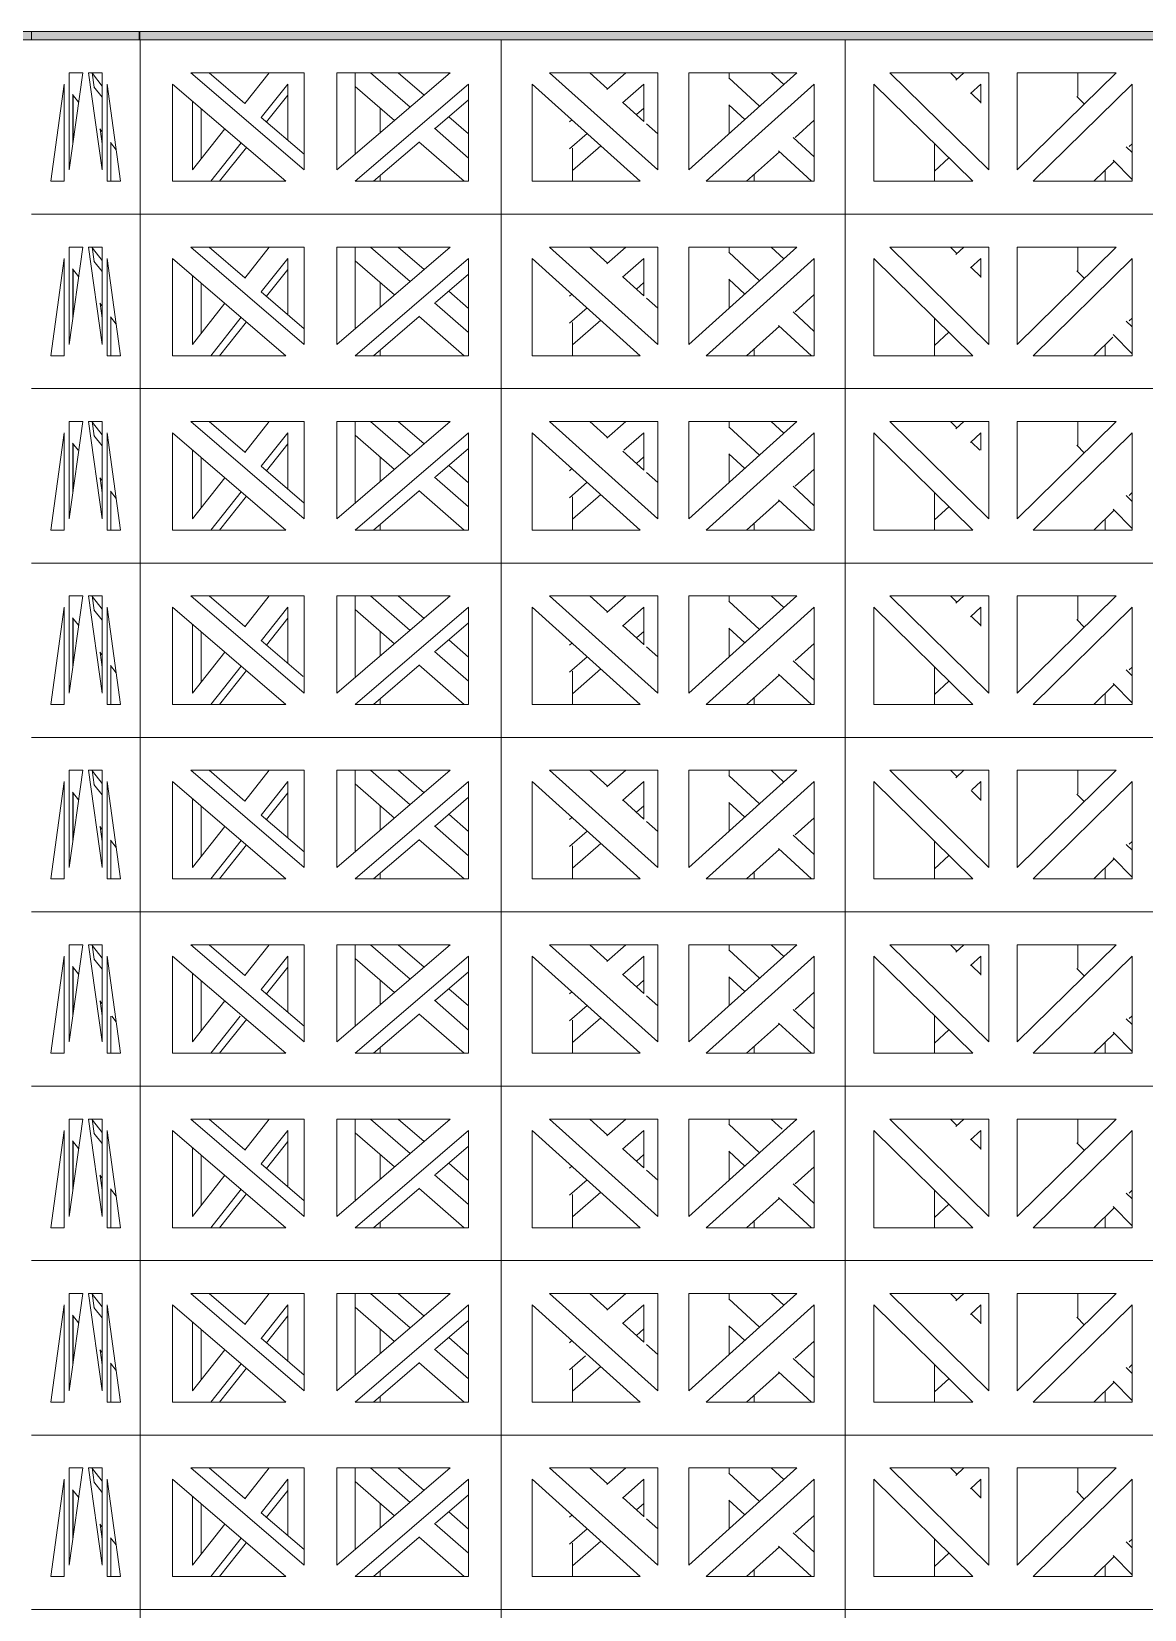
# Model space of a CAD drawing. Header units: millimetres. Extents: x -35517 to 139323, y -3702 to 5999.
# Drawn here: x 91734 to 92410, y 1166 to 2125 of the extents above; entities that cross this region are included whole.
import ezdxf

# ---------------------------------------------------------------- set-up
doc = ezdxf.new("R2010")
doc.units = ezdxf.units.MM
doc.layers.add('A-GLAZ-CURT', color=52, linetype='Continuous', lineweight=5)

# ---------------------------------------------------------------- blocks, each defined once
blk = doc.blocks.new('The BREEZEBLOCK Family1 - The BREEZEBLOCK Family1-1267693-GENERAL WEST ELEVATION')
at = {"layer": 'A-GLAZ-CURT'}
for p, q in [((2606.81, 67.04), (2602.33, 71.6)), ((2635.8, 37.47), (2632.33, 41.01)), ((2624.28, 32.81), (2635.8, 21.06)), ((2619.45, 26.71), (2619.45, 20))]:
    blk.add_line(p, q, dxfattribs=at)
blk = doc.blocks.new('The BREEZEBLOCK Family1 - The BREEZEBLOCK Family1-V259-GENERAL WEST ELEVATION')
at = {"layer": 'A-GLAZ-CURT'}
for p, q in [((2416.56, 192), (2424.26, 184.88)), ((2533.59, 192), (2528.73, 187.5)), ((2409.47, 171.58), (2390.79, 188.85)), ((2537.64, 179.33), (2543.91, 185.12)), ((2543.91, 185.12), (2543.91, 173.57)), ((2390.79, 172.43), (2400.47, 163.48)), ((2421.09, 144.42), (2441.01, 126)), ((2442.77, 140.78), (2429.98, 152.61)), ((2524.53, 140.23), (2515.82, 132.18)), ((2406.24, 130.24), (2406.24, 126))]:
    blk.add_line(p, q, dxfattribs=at)
blk = doc.blocks.new('The BREEZEBLOCK Family1 - The BREEZEBLOCK Family1-V258-GENERAL WEST ELEVATION')
at = {"layer": 'A-GLAZ-CURT'}
for p, q in [((2163.82, 77.69), (2187.67, 56.92)), ((2197.16, 65.06), (2173.13, 86)), ((2189.96, 86), (2205.65, 72.34)), ((2328.33, 86), (2316.72, 75.88)), ((2326.16, 67.7), (2339.28, 79.12)), ((2339.28, 79.12), (2339.28, 56.35)), ((2179.02, 64.46), (2179.02, 49.5)), ((2220.65, 59.27), (2232.69, 48.78)), ((2339.28, 64.46), (2334.73, 60.49)), ((2232.69, 34.11), (2211.91, 52.22)), ((2295.47, 57.38), (2294.02, 56.11)), ((2294.02, 39.7), (2304.74, 49.04)), ((2202.47, 44.03), (2230.05, 20)), ((2313.02, 41.59), (2295.78, 26.57)), ((2179.02, 23.56), (2179.02, 20))]:
    blk.add_line(p, q, dxfattribs=at)
blk = doc.blocks.new('The BREEZEBLOCK Family1 - The BREEZEBLOCK Family1-1267694-GENERAL WEST ELEVATION')
at = {"layer": 'A-GLAZ-CURT'}
for p, q in [((2004.1, 85.41), (2010.02, 77.9)), ((2010.02, 71.17), (2005.06, 77.46)), ((2111.55, 86), (2096.73, 67.21)), ((2106.71, 58.76), (2122.77, 79.12)), ((2122.77, 79.12), (2122.77, 45.15)), ((1992.11, 72.77), (1995.76, 68.14)), ((1992.41, 72.39), (1992.41, 44)), ((2064.91, 26.88), (2064.91, 68.75)), ((2122.77, 72.39), (2109.92, 56.09)), ((2070.22, 64.2), (2070.22, 33.61)), ((2008.61, 51.86), (2010.02, 50.07)), ((2084.61, 51.85), (2064.91, 26.88)), ((2015.11, 43.62), (2018.6, 39.19)), ((2076.13, 20), (2094.54, 43.34)), ((2097.71, 40.62), (2081.44, 20))]:
    blk.add_line(p, q, dxfattribs=at)
blk = doc.blocks.new('The BREEZEBLOCK Family1 - The BREEZEBLOCK Family1-V272-GENERAL WEST ELEVATION')
at = {"layer": 'A-GLAZ-CURT'}
for p, q in [((2197.16, 1337.06), (2173.13, 1358)), ((2189.96, 1358), (2205.65, 1344.34)), ((2328.33, 1358), (2316.72, 1347.88)), ((2163.82, 1349.69), (2187.67, 1328.92)), ((2326.16, 1339.7), (2339.28, 1351.12)), ((2339.28, 1351.12), (2339.28, 1328.35)), ((2179.02, 1336.46), (2179.02, 1321.5)), ((2339.28, 1336.46), (2334.73, 1332.49)), ((2232.69, 1306.11), (2211.91, 1324.22)), ((2220.65, 1331.27), (2232.69, 1320.78)), ((2295.47, 1329.38), (2294.02, 1328.11)), ((2202.47, 1316.03), (2230.05, 1292)), ((2294.02, 1311.7), (2303.82, 1320.23)), ((2313.02, 1313.59), (2295.78, 1298.57)), ((2179.02, 1295.56), (2179.02, 1292))]:
    blk.add_line(p, q, dxfattribs=at)
blk = doc.blocks.new('The BREEZEBLOCK Family1 - The BREEZEBLOCK Family1-V273-GENERAL WEST ELEVATION')
at = {"layer": 'A-GLAZ-CURT'}
for p, q in [((2409.47, 1443.58), (2390.79, 1460.85)), ((2416.56, 1464), (2423.26, 1457.8)), ((2533.59, 1464), (2528.73, 1459.5)), ((2537.64, 1451.33), (2543.91, 1457.12)), ((2543.91, 1457.12), (2543.91, 1445.57)), ((2390.79, 1444.43), (2400.47, 1435.48)), ((2442.77, 1412.78), (2429.98, 1424.61)), ((2421.09, 1416.42), (2441.01, 1398)), ((2524.53, 1412.23), (2515.82, 1404.18)), ((2406.24, 1402.24), (2406.24, 1398))]:
    blk.add_line(p, q, dxfattribs=at)
blk = doc.blocks.new('The BREEZEBLOCK Family1 - The BREEZEBLOCK Family1-V274-GENERAL WEST ELEVATION')
at = {"layer": 'A-GLAZ-CURT'}
for p, q in [((2004.1, 1569.41), (2010.02, 1561.9)), ((2111.55, 1570), (2096.73, 1551.21)), ((1992.11, 1556.77), (1995.76, 1552.14)), ((1992.41, 1556.39), (1992.41, 1528)), ((2010.02, 1555.17), (2005.06, 1561.46)), ((2106.71, 1542.76), (2122.77, 1563.12)), ((2122.77, 1556.39), (2109.92, 1540.09)), ((2122.77, 1563.12), (2122.77, 1529.15)), ((2064.91, 1510.88), (2064.91, 1552.75)), ((2070.22, 1548.2), (2070.22, 1517.61)), ((2008.61, 1535.86), (2010.02, 1534.07)), ((2084.61, 1535.85), (2064.91, 1510.88)), ((2015.92, 1526.59), (2018.6, 1523.19)), ((2076.13, 1504), (2093.95, 1526.59)), ((2097.71, 1524.62), (2081.44, 1504))]:
    blk.add_line(p, q, dxfattribs=at)
blk = doc.blocks.new('The BREEZEBLOCK Family1 - The BREEZEBLOCK Family1-V275-GENERAL WEST ELEVATION')
at = {"layer": 'A-GLAZ-CURT'}
for p, q in [((2409.47, 1655.58), (2390.79, 1672.85)), ((2416.56, 1676), (2424.26, 1668.88)), ((2533.59, 1676), (2528.73, 1671.5)), ((2538.54, 1664.16), (2543.91, 1669.12)), ((2543.91, 1669.12), (2543.91, 1657.57)), ((2390.79, 1656.43), (2400.47, 1647.48)), ((2442.77, 1624.78), (2429.98, 1636.61)), ((2421.09, 1628.42), (2441.01, 1610)), ((2524.53, 1624.23), (2515.82, 1616.18)), ((2406.24, 1614.24), (2406.24, 1610))]:
    blk.add_line(p, q, dxfattribs=at)
blk = doc.blocks.new('The BREEZEBLOCK Family1 - The BREEZEBLOCK Family1-V276-GENERAL WEST ELEVATION')
at = {"layer": 'A-GLAZ-CURT'}
for p, q in [((2409.47, 1867.58), (2390.79, 1884.85)), ((2416.56, 1888), (2424.26, 1880.88)), ((2533.59, 1888), (2528.73, 1883.5)), ((2537.64, 1875.33), (2543.91, 1881.12)), ((2543.91, 1881.12), (2543.91, 1870.52)), ((2390.79, 1868.43), (2400.47, 1859.48)), ((2442.77, 1836.78), (2429.98, 1848.61)), ((2421.09, 1840.42), (2441.01, 1822)), ((2524.53, 1836.23), (2515.82, 1828.18)), ((2406.24, 1826.24), (2406.24, 1822))]:
    blk.add_line(p, q, dxfattribs=at)
blk = doc.blocks.new('The BREEZEBLOCK Family1 - The BREEZEBLOCK Family1-V277-GENERAL WEST ELEVATION')
at = {"layer": 'A-GLAZ-CURT'}
for p, q in [((2163.82, 1879.69), (2187.67, 1858.92)), ((2197.16, 1867.06), (2173.13, 1888)), ((2189.96, 1888), (2205.65, 1874.34)), ((2328.33, 1888), (2316.72, 1877.88)), ((2327.1, 1870.52), (2339.28, 1881.12)), ((2339.28, 1881.12), (2339.28, 1858.35)), ((2179.02, 1866.46), (2179.02, 1851.5)), ((2220.65, 1861.27), (2232.69, 1850.78)), ((2339.28, 1866.46), (2334.73, 1862.49)), ((2232.69, 1836.11), (2211.91, 1854.22)), ((2295.47, 1859.38), (2294.02, 1858.11)), ((2294.02, 1841.7), (2304.74, 1851.04)), ((2202.47, 1846.03), (2230.05, 1822)), ((2313.02, 1843.59), (2295.78, 1828.57)), ((2179.02, 1825.56), (2179.02, 1822))]:
    blk.add_line(p, q, dxfattribs=at)
blk = doc.blocks.new('The BREEZEBLOCK Family1 - The BREEZEBLOCK Family1-V278-GENERAL WEST ELEVATION')
at = {"layer": 'A-GLAZ-CURT'}
for p, q in [((2004.1, 1887.41), (2010.02, 1879.9)), ((2111.55, 1888), (2096.73, 1869.21)), ((2106.71, 1860.76), (2122.77, 1881.12)), ((2122.77, 1881.12), (2122.77, 1847.15)), ((1992.11, 1874.77), (1995.47, 1870.52)), ((1992.41, 1874.39), (1992.41, 1846)), ((2010.02, 1873.17), (2005.06, 1879.46)), ((2064.91, 1828.88), (2064.91, 1870.52)), ((2122.77, 1874.39), (2109.92, 1858.09)), ((2070.22, 1866.2), (2070.22, 1835.61)), ((2008.61, 1853.86), (2010.02, 1852.07)), ((2084.61, 1853.85), (2064.91, 1828.88)), ((2015.11, 1845.62), (2018.6, 1841.19)), ((2076.13, 1822), (2094.54, 1845.34)), ((2097.71, 1842.62), (2081.44, 1822))]:
    blk.add_line(p, q, dxfattribs=at)
blk = doc.blocks.new('System Panel - Glazed-V294-GENERAL WEST ELEVATION')
at = {"layer": 'A-GLAZ-CURT'}
blk.add_hatch(color=256, dxfattribs=at).paths.add_polyline_path([(1967.16, 2120), (1967.16, 2125), (1745.16, 2125), (1745.16, 2120), (1929.38, 2120)])
for p, q in [((1967.16, 2125), (1745.16, 2125)), ((1745.16, 2125), (1745.16, 2120)), ((1745.16, 2120), (1967.16, 2120)), ((1967.16, 2120), (1967.16, 2125))]:
    blk.add_line(p, q, dxfattribs=at)
blk = doc.blocks.new('The BREEZEBLOCK Family1 - The BREEZEBLOCK Family1-V308-GENERAL WEST ELEVATION')
at = {"layer": 'A-GLAZ-CURT'}
for p, q in [((2653.05, 212), (2461.61, 212)), ((2461.61, 212), (2461.61, 106)), ((2653.05, 106), (2653.05, 212)), ((2548.71, 132.88), (2488.56, 192)), ((2488.56, 192), (2548.71, 192)), ((2525.53, 192), (2529.44, 188.16)), ((2548.71, 192), (2548.71, 132.88)), ((2626.1, 192), (2565.95, 132.88)), ((2565.95, 132.88), (2565.95, 192)), ((2565.95, 192), (2626.1, 192)), ((2602.92, 192), (2602.92, 177.66)), ((2478.86, 126), (2478.86, 185.12)), ((2478.86, 185.12), (2539.01, 126)), ((2575.66, 126), (2635.8, 185.12)), ((2635.8, 185.12), (2635.8, 126)), ((2538.34, 179.41), (2543.91, 173.93)), ((2515.82, 148.79), (2515.82, 126)), ((2635.8, 148.79), (2634.07, 147.09)), ((2624.95, 138.12), (2612.62, 126)), ((2539.01, 126), (2478.86, 126)), ((2635.8, 126), (2575.66, 126)), ((2461.61, 106), (2653.05, 106))]:
    blk.add_line(p, q, dxfattribs=at)
blk = doc.blocks.new('The BREEZEBLOCK Family1 - The BREEZEBLOCK Family1-V309-GENERAL WEST ELEVATION')
at = {"layer": 'A-GLAZ-CURT'}
for p, q in [((2461.61, 212), (2252.46, 212)), ((2252.46, 212), (2252.46, 106)), ((2461.61, 106), (2461.61, 212)), ((2347.62, 132.88), (2281.9, 192)), ((2281.9, 192), (2347.62, 192)), ((2306.38, 192), (2317.18, 182.28)), ((2347.62, 192), (2347.62, 132.88)), ((2432.17, 192), (2366.46, 132.88)), ((2366.46, 132.88), (2366.46, 192)), ((2366.46, 192), (2432.17, 192)), ((2390.93, 192), (2390.93, 188.87)), ((2271.3, 126), (2271.3, 185.12)), ((2271.3, 185.12), (2337.02, 126)), ((2377.06, 126), (2442.77, 185.12)), ((2442.77, 185.12), (2442.77, 126)), ((2326.63, 173.78), (2339.28, 162.4)), ((2390.93, 172.31), (2390.93, 154.9)), ((2442.77, 163.1), (2431.22, 152.71)), ((2340.86, 160.97), (2347.62, 154.9)), ((2295.78, 146.18), (2295.78, 126)), ((2421.54, 144), (2401.53, 126)), ((2337.02, 126), (2271.3, 126)), ((2442.77, 126), (2377.06, 126)), ((2252.46, 106), (2461.61, 106))]:
    blk.add_line(p, q, dxfattribs=at)
blk = doc.blocks.new('The BREEZEBLOCK Family1 - The BREEZEBLOCK Family1-V310-GENERAL WEST ELEVATION')
at = {"layer": 'A-GLAZ-CURT'}
for p, q in [((2252.46, 212), (2033.05, 212)), ((2033.05, 212), (2033.05, 106)), ((2252.46, 106), (2252.46, 212)), ((2132.87, 132.88), (2063.94, 192)), ((2063.94, 192), (2132.87, 192)), ((2075.05, 192), (2096.82, 173.33)), ((2132.87, 192), (2132.87, 132.88)), ((2221.58, 192), (2152.64, 132.88)), ((2152.64, 132.88), (2152.64, 192)), ((2152.64, 192), (2221.58, 192)), ((2163.75, 192), (2163.75, 142.41)), ((2052.82, 126), (2052.82, 185.12)), ((2052.82, 185.12), (2121.75, 126)), ((2163.76, 126), (2232.69, 185.12)), ((2232.69, 185.12), (2232.69, 126)), ((2232.69, 175.59), (2212.57, 158.34)), ((2106.75, 164.81), (2132.87, 142.41)), ((2202.68, 149.85), (2174.87, 126)), ((2121.75, 126), (2052.82, 126)), ((2232.69, 126), (2163.76, 126)), ((2033.05, 106), (2252.46, 106))]:
    blk.add_line(p, q, dxfattribs=at)
blk = doc.blocks.new('The BREEZEBLOCK Family1 - The BREEZEBLOCK Family1-V311-GENERAL WEST ELEVATION')
at = {"layer": 'A-GLAZ-CURT'}
for p, q in [((2033.05, 212), (1967.16, 212)), ((2033.05, 106), (2033.05, 212)), ((1990.03, 132.88), (1990.03, 192)), ((1990.03, 192), (1998.24, 192)), ((1998.24, 192), (1990.03, 132.88)), ((2001.81, 192), (2010.02, 192)), ((2010.02, 132.88), (2001.81, 192)), ((2004.02, 192), (2005.23, 183.24)), ((2010.02, 192), (2010.02, 132.88)), ((1978.79, 126), (1987, 185.12)), ((1987, 185.12), (1987, 126)), ((2013.06, 126), (2013.06, 185.12)), ((2013.06, 185.12), (2021.27, 126)), ((1992.24, 178.61), (1992.24, 148.74)), ((2008.79, 157.63), (2010.02, 148.74)), ((2015.26, 149.43), (2015.26, 126)), ((1987, 126), (1978.79, 126)), ((2021.27, 126), (2013.06, 126)), ((1967.16, 106), (2033.05, 106))]:
    blk.add_line(p, q, dxfattribs=at)
blk = doc.blocks.new('The BREEZEBLOCK Family1 - The BREEZEBLOCK Family1-V319-GENERAL WEST ELEVATION')
at = {"layer": 'A-GLAZ-CURT'}
for p, q in [((2653.05, 1590), (2461.61, 1590)), ((2461.61, 1590), (2461.61, 1484)), ((2653.05, 1484), (2653.05, 1590)), ((2548.71, 1510.88), (2488.56, 1570)), ((2488.56, 1570), (2548.71, 1570)), ((2525.53, 1570), (2529.44, 1566.16)), ((2548.71, 1570), (2548.71, 1510.88)), ((2626.1, 1570), (2565.95, 1510.88)), ((2565.95, 1510.88), (2565.95, 1570)), ((2565.95, 1570), (2626.1, 1570)), ((2602.92, 1570), (2602.92, 1555.66)), ((2478.86, 1504), (2478.86, 1563.12)), ((2478.86, 1563.12), (2539.01, 1504)), ((2538.34, 1557.41), (2543.91, 1551.93)), ((2575.66, 1504), (2635.8, 1563.12)), ((2635.8, 1563.12), (2635.8, 1504)), ((2515.82, 1526.59), (2515.82, 1504)), ((2635.6, 1526.59), (2634.07, 1525.09)), ((2624.95, 1516.12), (2612.62, 1504)), ((2539.01, 1504), (2478.86, 1504)), ((2635.8, 1504), (2575.66, 1504)), ((2461.61, 1484), (2653.05, 1484))]:
    blk.add_line(p, q, dxfattribs=at)
blk = doc.blocks.new('The BREEZEBLOCK Family1 - The BREEZEBLOCK Family1-V320-GENERAL WEST ELEVATION')
at = {"layer": 'A-GLAZ-CURT'}
for p, q in [((2033.05, 1590), (1967.16, 1590)), ((2033.05, 1484), (2033.05, 1590)), ((1990.03, 1510.88), (1990.03, 1570)), ((1990.03, 1570), (1998.24, 1570)), ((1998.24, 1570), (1990.03, 1510.88)), ((2001.81, 1570), (2010.02, 1570)), ((2010.02, 1510.88), (2001.81, 1570)), ((2004.02, 1570), (2005.23, 1561.24)), ((2010.02, 1570), (2010.02, 1510.88)), ((1978.79, 1504), (1987, 1563.12)), ((1987, 1563.12), (1987, 1504)), ((1992.24, 1556.61), (1992.24, 1526.74)), ((2013.06, 1504), (2013.06, 1563.12)), ((2013.06, 1563.12), (2021.27, 1504)), ((2008.79, 1535.63), (2010.02, 1526.74)), ((2015.26, 1526.59), (2015.26, 1504)), ((1987, 1504), (1978.79, 1504)), ((2021.27, 1504), (2013.06, 1504)), ((1967.16, 1484), (2033.05, 1484))]:
    blk.add_line(p, q, dxfattribs=at)
blk = doc.blocks.new('The BREEZEBLOCK Family1 - The BREEZEBLOCK Family1-V321-GENERAL WEST ELEVATION')
at = {"layer": 'A-GLAZ-CURT'}
for p, q in [((2653.05, 1696), (2461.61, 1696)), ((2461.61, 1696), (2461.61, 1590)), ((2653.05, 1590), (2653.05, 1696)), ((2478.86, 1610), (2478.86, 1669.12)), ((2478.86, 1669.12), (2539.01, 1610)), ((2548.71, 1616.88), (2488.56, 1676)), ((2488.56, 1676), (2548.71, 1676)), ((2525.53, 1676), (2529.44, 1672.16)), ((2548.71, 1676), (2548.71, 1616.88)), ((2626.1, 1676), (2565.95, 1616.88)), ((2565.95, 1616.88), (2565.95, 1676)), ((2565.95, 1676), (2626.1, 1676)), ((2575.66, 1610), (2635.8, 1669.12)), ((2602.92, 1676), (2602.92, 1661.66)), ((2635.8, 1669.12), (2635.8, 1610)), ((2538.04, 1663.7), (2543.91, 1657.93)), ((2515.82, 1632.79), (2515.82, 1610)), ((2635.8, 1632.79), (2634.07, 1631.09)), ((2624.95, 1622.12), (2612.62, 1610)), ((2539.01, 1610), (2478.86, 1610)), ((2635.8, 1610), (2575.66, 1610)), ((2461.61, 1590), (2653.05, 1590))]:
    blk.add_line(p, q, dxfattribs=at)
blk = doc.blocks.new('The BREEZEBLOCK Family1 - The BREEZEBLOCK Family1-V322-GENERAL WEST ELEVATION')
at = {"layer": 'A-GLAZ-CURT'}
for p, q in [((2252.46, 1802), (2033.05, 1802)), ((2033.05, 1802), (2033.05, 1696)), ((2252.46, 1696), (2252.46, 1802)), ((2052.82, 1716), (2052.82, 1775.12)), ((2052.82, 1775.12), (2121.75, 1716)), ((2132.87, 1722.88), (2063.94, 1782)), ((2063.94, 1782), (2132.87, 1782)), ((2075.05, 1782), (2096.82, 1763.33)), ((2132.87, 1782), (2132.87, 1722.88)), ((2221.58, 1782), (2152.64, 1722.88)), ((2152.64, 1722.88), (2152.64, 1782)), ((2152.64, 1782), (2221.58, 1782)), ((2163.75, 1782), (2163.75, 1732.95)), ((2163.76, 1716), (2232.69, 1775.12)), ((2232.69, 1775.12), (2232.69, 1716)), ((2232.69, 1765.59), (2212.57, 1748.34)), ((2106.75, 1754.81), (2132.24, 1732.95)), ((2202.68, 1739.85), (2174.87, 1716)), ((2121.75, 1716), (2052.82, 1716)), ((2232.69, 1716), (2163.76, 1716)), ((2033.05, 1696), (2252.46, 1696))]:
    blk.add_line(p, q, dxfattribs=at)
blk = doc.blocks.new('The BREEZEBLOCK Family1 - The BREEZEBLOCK Family1-V323-GENERAL WEST ELEVATION')
at = {"layer": 'A-GLAZ-CURT'}
for p, q in [((2653.05, 1908), (2461.61, 1908)), ((2461.61, 1908), (2461.61, 1802)), ((2653.05, 1802), (2653.05, 1908)), ((2478.86, 1822), (2478.86, 1881.12)), ((2478.86, 1881.12), (2539.01, 1822)), ((2548.71, 1828.88), (2488.56, 1888)), ((2488.56, 1888), (2548.71, 1888)), ((2525.53, 1888), (2529.44, 1884.16)), ((2548.71, 1888), (2548.71, 1828.88)), ((2626.1, 1888), (2565.95, 1828.88)), ((2565.95, 1828.88), (2565.95, 1888)), ((2565.95, 1888), (2626.1, 1888)), ((2575.66, 1822), (2635.8, 1881.12)), ((2602.92, 1888), (2602.92, 1873.66)), ((2635.8, 1881.12), (2635.8, 1822)), ((2538.34, 1875.41), (2543.31, 1870.52)), ((2515.82, 1844.79), (2515.82, 1822)), ((2635.8, 1844.79), (2634.07, 1843.09)), ((2624.95, 1834.12), (2612.62, 1822)), ((2539.01, 1822), (2478.86, 1822)), ((2635.8, 1822), (2575.66, 1822)), ((2461.61, 1802), (2653.05, 1802))]:
    blk.add_line(p, q, dxfattribs=at)
blk = doc.blocks.new('The BREEZEBLOCK Family1 - The BREEZEBLOCK Family1-V324-GENERAL WEST ELEVATION')
at = {"layer": 'A-GLAZ-CURT'}
for p, q in [((2461.61, 1908), (2252.46, 1908)), ((2252.46, 1908), (2252.46, 1802)), ((2461.61, 1802), (2461.61, 1908)), ((2271.3, 1822), (2271.3, 1881.12)), ((2271.3, 1881.12), (2337.02, 1822)), ((2347.62, 1828.88), (2281.9, 1888)), ((2281.9, 1888), (2347.62, 1888)), ((2306.38, 1888), (2317.18, 1878.28)), ((2347.62, 1888), (2347.62, 1828.88)), ((2432.17, 1888), (2366.46, 1828.88)), ((2366.46, 1828.88), (2366.46, 1888)), ((2366.46, 1888), (2432.17, 1888)), ((2377.06, 1822), (2442.77, 1881.12)), ((2390.93, 1888), (2390.93, 1884.87)), ((2442.77, 1881.12), (2442.77, 1822)), ((2326.44, 1869.95), (2339.28, 1858.4)), ((2390.93, 1868.31), (2390.93, 1850.9)), ((2340.86, 1856.97), (2347.62, 1850.9)), ((2442.77, 1859.1), (2431.22, 1848.71)), ((2295.78, 1842.18), (2295.78, 1822)), ((2421.54, 1840), (2401.53, 1822)), ((2337.02, 1822), (2271.3, 1822)), ((2442.77, 1822), (2377.06, 1822)), ((2252.46, 1802), (2461.61, 1802))]:
    blk.add_line(p, q, dxfattribs=at)
blk = doc.blocks.new('The BREEZEBLOCK Family1 - The BREEZEBLOCK Family1-V325-GENERAL WEST ELEVATION')
at = {"layer": 'A-GLAZ-CURT'}
for p, q in [((2653.05, 2014), (2461.61, 2014)), ((2461.61, 2014), (2461.61, 1908)), ((2653.05, 1908), (2653.05, 2014)), ((2478.86, 1928), (2478.86, 1987.12)), ((2478.86, 1987.12), (2539.01, 1928)), ((2548.71, 1934.88), (2488.56, 1994)), ((2488.56, 1994), (2548.71, 1994)), ((2525.53, 1994), (2529.44, 1990.16)), ((2548.71, 1994), (2548.71, 1934.88)), ((2626.1, 1994), (2565.95, 1934.88)), ((2565.95, 1934.88), (2565.95, 1994)), ((2565.95, 1994), (2626.1, 1994)), ((2575.66, 1928), (2635.8, 1987.12)), ((2602.92, 1994), (2602.92, 1979.66)), ((2635.8, 1987.12), (2635.8, 1928)), ((2538.34, 1981.41), (2543.91, 1975.93)), ((2515.82, 1950.79), (2515.82, 1928)), ((2635.8, 1950.79), (2634.07, 1949.09)), ((2624.12, 1939.3), (2612.62, 1928)), ((2539.01, 1928), (2478.86, 1928)), ((2635.8, 1928), (2575.66, 1928)), ((2461.61, 1908), (2653.05, 1908))]:
    blk.add_line(p, q, dxfattribs=at)
blk = doc.blocks.new('The BREEZEBLOCK Family1 - The BREEZEBLOCK Family1-V331-GENERAL WEST ELEVATION')
at = {"layer": 'A-GLAZ-CURT'}
for p, q in [((2461.61, 2120), (2461.61, 2014)), ((2653.05, 2014), (2653.05, 2120)), ((2478.86, 2034), (2478.86, 2093.12)), ((2478.86, 2093.12), (2539.01, 2034)), ((2548.71, 2040.88), (2488.56, 2100)), ((2488.56, 2100), (2548.71, 2100)), ((2525.53, 2100), (2529.44, 2096.16)), ((2548.71, 2100), (2548.71, 2040.88)), ((2626.1, 2100), (2565.95, 2040.88)), ((2565.95, 2040.88), (2565.95, 2100)), ((2565.95, 2100), (2626.1, 2100)), ((2575.66, 2034), (2635.8, 2093.12)), ((2602.92, 2100), (2602.92, 2085.66)), ((2635.8, 2093.12), (2635.8, 2034)), ((2538.34, 2087.41), (2543.91, 2081.93)), ((2515.82, 2056.79), (2515.82, 2034)), ((2635.8, 2056.79), (2634.07, 2055.09)), ((2624.95, 2046.12), (2612.62, 2034)), ((2539.01, 2034), (2478.86, 2034)), ((2635.8, 2034), (2575.66, 2034)), ((2461.61, 2014), (2653.05, 2014))]:
    blk.add_line(p, q, dxfattribs=at)
blk = doc.blocks.new('The BREEZEBLOCK Family1 - The BREEZEBLOCK Family1-V332-GENERAL WEST ELEVATION')
at = {"layer": 'A-GLAZ-CURT'}
for p, q in [((2252.46, 2120), (2252.46, 2014)), ((2461.61, 2014), (2461.61, 2120)), ((2271.3, 2034), (2271.3, 2093.12)), ((2271.3, 2093.12), (2337.02, 2034)), ((2347.62, 2040.88), (2281.9, 2100)), ((2281.9, 2100), (2347.62, 2100)), ((2306.38, 2100), (2317.18, 2090.28)), ((2347.62, 2100), (2347.62, 2040.88)), ((2432.17, 2100), (2366.46, 2040.88)), ((2366.46, 2040.88), (2366.46, 2100)), ((2366.46, 2100), (2432.17, 2100)), ((2377.06, 2034), (2442.77, 2093.12)), ((2390.93, 2100), (2390.93, 2096.87)), ((2442.77, 2093.12), (2442.77, 2034)), ((2326.63, 2081.78), (2339.28, 2070.4)), ((2390.93, 2080.31), (2390.93, 2062.9)), ((2340.86, 2068.97), (2347.62, 2062.9)), ((2442.77, 2071.1), (2431.22, 2060.71)), ((2295.78, 2054.18), (2295.78, 2034)), ((2421.54, 2052), (2401.53, 2034)), ((2337.02, 2034), (2271.3, 2034)), ((2442.77, 2034), (2377.06, 2034)), ((2252.46, 2014), (2461.61, 2014))]:
    blk.add_line(p, q, dxfattribs=at)
blk = doc.blocks.new('The BREEZEBLOCK Family1 - The BREEZEBLOCK Family1-V333-GENERAL WEST ELEVATION')
at = {"layer": 'A-GLAZ-CURT'}
for p, q in [((2033.05, 2120), (2033.05, 2014)), ((2252.46, 2014), (2252.46, 2120)), ((2052.82, 2034), (2052.82, 2093.12)), ((2052.82, 2093.12), (2121.75, 2034)), ((2132.87, 2040.88), (2063.94, 2100)), ((2063.94, 2100), (2132.87, 2100)), ((2075.05, 2100), (2096.82, 2081.33)), ((2132.87, 2100), (2132.87, 2040.88)), ((2221.58, 2100), (2152.64, 2040.88)), ((2152.64, 2040.88), (2152.64, 2100)), ((2152.64, 2100), (2221.58, 2100)), ((2163.75, 2100), (2163.75, 2050.41)), ((2163.76, 2034), (2232.69, 2093.12)), ((2232.69, 2093.12), (2232.69, 2034)), ((2232.69, 2083.59), (2212.57, 2066.34)), ((2106.75, 2072.81), (2132.87, 2050.41)), ((2202.68, 2057.85), (2174.87, 2034)), ((2121.75, 2034), (2052.82, 2034)), ((2232.69, 2034), (2163.76, 2034)), ((2033.05, 2014), (2252.46, 2014))]:
    blk.add_line(p, q, dxfattribs=at)
blk = doc.blocks.new('The BREEZEBLOCK Family1 - The BREEZEBLOCK Family1-V334-GENERAL WEST ELEVATION')
at = {"layer": 'A-GLAZ-CURT'}
for p, q in [((2033.05, 2014), (2033.05, 2120)), ((1978.79, 2034), (1987, 2093.12)), ((1987, 2093.12), (1987, 2034)), ((1990.03, 2040.88), (1990.03, 2100)), ((1990.03, 2100), (1998.24, 2100)), ((1998.24, 2100), (1990.03, 2040.88)), ((2001.81, 2100), (2010.02, 2100)), ((2010.02, 2040.88), (2001.81, 2100)), ((2004.02, 2100), (2005.23, 2091.24)), ((2010.02, 2100), (2010.02, 2040.88)), ((2013.06, 2034), (2013.06, 2093.12)), ((2013.06, 2093.12), (2021.27, 2034)), ((1992.24, 2086.61), (1992.24, 2056.74)), ((2008.79, 2065.63), (2010.02, 2056.74)), ((2015.26, 2057.43), (2015.26, 2034)), ((1987, 2034), (1978.79, 2034)), ((2021.27, 2034), (2013.06, 2034)), ((1967.16, 2014), (2033.05, 2014))]:
    blk.add_line(p, q, dxfattribs=at)
blk = doc.blocks.new('System Panel - Glazed-V340-GENERAL WEST ELEVATION')
at = {"layer": 'A-GLAZ-CURT'}
blk.add_hatch(color=256, dxfattribs=at).paths.add_polyline_path([(2651.14, 2120), (2651.14, 2125), (2460.23, 2125), (2460.23, 2120), (2576.99, 2120)])
for p, q in [((2651.4, 2125), (2459.97, 2125)), ((2459.97, 2120), (2651.4, 2120))]:
    blk.add_line(p, q, dxfattribs=at)
blk = doc.blocks.new('System Panel - Glazed-V341-GENERAL WEST ELEVATION')
at = {"layer": 'A-GLAZ-CURT'}
blk.add_hatch(color=256, dxfattribs=at).paths.add_polyline_path([(2460.23, 2120), (2460.23, 2125), (2251.66, 2125), (2251.66, 2120), (2361.12, 2120)])
for p, q in [((2460.52, 2125), (2251.37, 2125)), ((2251.37, 2120), (2460.52, 2120))]:
    blk.add_line(p, q, dxfattribs=at)
blk = doc.blocks.new('System Panel - Glazed-V342-GENERAL WEST ELEVATION')
at = {"layer": 'A-GLAZ-CURT'}
blk.add_hatch(color=256, dxfattribs=at).paths.add_polyline_path([(2251.66, 2120), (2251.66, 2125), (2032.95, 2125), (2032.95, 2120), (2145.25, 2120)])
for p, q in [((2251.97, 2125), (2032.55, 2125)), ((2032.55, 2125), (2032.55, 2120)), ((2032.55, 2120), (2251.97, 2120))]:
    blk.add_line(p, q, dxfattribs=at)
blk = doc.blocks.new('System Panel - Glazed-1098808-GENERAL WEST ELEVATION')
at = {"layer": 'A-GLAZ-CURT'}
blk.add_hatch(color=256, dxfattribs=at).paths.add_polyline_path([(1983.35, 2120), (2032.55, 2120), (2032.55, 2125), (1967.16, 2125), (1967.16, 2120)])
for p, q in [((2032.95, 2125), (1967.16, 2125)), ((1967.16, 2120), (2032.95, 2120)), ((2032.95, 2120), (2032.95, 2125))]:
    blk.add_line(p, q, dxfattribs=at)

msp = doc.modelspace()

# ---------------------------------------------------------------- block references
at = {"layer": 'A-GLAZ-CURT'}
for name, p in [('System Panel - Glazed-V294-GENERAL WEST ELEVATION', (89766.58, 0)), ('System Panel - Glazed-1098808-GENERAL WEST ELEVATION', (89766.58, 0)), ('The BREEZEBLOCK Family1 - The BREEZEBLOCK Family1-V334-GENERAL WEST ELEVATION', (89766.58, 0)), ('System Panel - Glazed-V342-GENERAL WEST ELEVATION', (89766.58, 0)), ('The BREEZEBLOCK Family1 - The BREEZEBLOCK Family1-V333-GENERAL WEST ELEVATION', (89766.58, 0)), ('System Panel - Glazed-V341-GENERAL WEST ELEVATION', (89766.58, 0)), ('The BREEZEBLOCK Family1 - The BREEZEBLOCK Family1-V332-GENERAL WEST ELEVATION', (89766.58, 0)), ('System Panel - Glazed-V340-GENERAL WEST ELEVATION', (89766.58, 0)), ('The BREEZEBLOCK Family1 - The BREEZEBLOCK Family1-V331-GENERAL WEST ELEVATION', (89766.58, 0)), ('The BREEZEBLOCK Family1 - The BREEZEBLOCK Family1-1267694-GENERAL WEST ELEVATION', (89766.58, 2014)), ('The BREEZEBLOCK Family1 - The BREEZEBLOCK Family1-V258-GENERAL WEST ELEVATION', (89766.58, 2014)), ('The BREEZEBLOCK Family1 - The BREEZEBLOCK Family1-V259-GENERAL WEST ELEVATION', (89766.58, 1908)), ('The BREEZEBLOCK Family1 - The BREEZEBLOCK Family1-1267693-GENERAL WEST ELEVATION', (89766.58, 2014)), ('The BREEZEBLOCK Family1 - The BREEZEBLOCK Family1-V311-GENERAL WEST ELEVATION', (89766.58, 1802)), ('The BREEZEBLOCK Family1 - The BREEZEBLOCK Family1-V310-GENERAL WEST ELEVATION', (89766.58, 1802)), ('The BREEZEBLOCK Family1 - The BREEZEBLOCK Family1-V309-GENERAL WEST ELEVATION', (89766.58, 1802)), ('The BREEZEBLOCK Family1 - The BREEZEBLOCK Family1-V325-GENERAL WEST ELEVATION', (89766.58, 0)), ('The BREEZEBLOCK Family1 - The BREEZEBLOCK Family1-1267694-GENERAL WEST ELEVATION', (89766.58, 1908)), ('The BREEZEBLOCK Family1 - The BREEZEBLOCK Family1-V258-GENERAL WEST ELEVATION', (89766.58, 1908)), ('The BREEZEBLOCK Family1 - The BREEZEBLOCK Family1-V259-GENERAL WEST ELEVATION', (89766.58, 1802)), ('The BREEZEBLOCK Family1 - The BREEZEBLOCK Family1-1267693-GENERAL WEST ELEVATION', (89766.58, 1908)), ('The BREEZEBLOCK Family1 - The BREEZEBLOCK Family1-V311-GENERAL WEST ELEVATION', (89766.58, 1696)), ('The BREEZEBLOCK Family1 - The BREEZEBLOCK Family1-V310-GENERAL WEST ELEVATION', (89766.58, 1696)), ('The BREEZEBLOCK Family1 - The BREEZEBLOCK Family1-V324-GENERAL WEST ELEVATION', (89766.58, 0)), ('The BREEZEBLOCK Family1 - The BREEZEBLOCK Family1-V323-GENERAL WEST ELEVATION', (89766.58, 0)), ('The BREEZEBLOCK Family1 - The BREEZEBLOCK Family1-V278-GENERAL WEST ELEVATION', (89766.58, 0)), ('The BREEZEBLOCK Family1 - The BREEZEBLOCK Family1-V277-GENERAL WEST ELEVATION', (89766.58, 0)), ('The BREEZEBLOCK Family1 - The BREEZEBLOCK Family1-V276-GENERAL WEST ELEVATION', (89766.58, 0)), ('The BREEZEBLOCK Family1 - The BREEZEBLOCK Family1-1267693-GENERAL WEST ELEVATION', (89766.58, 1802)), ('The BREEZEBLOCK Family1 - The BREEZEBLOCK Family1-V311-GENERAL WEST ELEVATION', (89766.58, 1590)), ('The BREEZEBLOCK Family1 - The BREEZEBLOCK Family1-V322-GENERAL WEST ELEVATION', (89766.58, 0)), ('The BREEZEBLOCK Family1 - The BREEZEBLOCK Family1-V309-GENERAL WEST ELEVATION', (89766.58, 1590)), ('The BREEZEBLOCK Family1 - The BREEZEBLOCK Family1-V308-GENERAL WEST ELEVATION', (89766.58, 1590)), ('The BREEZEBLOCK Family1 - The BREEZEBLOCK Family1-1267694-GENERAL WEST ELEVATION', (89766.58, 1696)), ('The BREEZEBLOCK Family1 - The BREEZEBLOCK Family1-V258-GENERAL WEST ELEVATION', (89766.58, 1696)), ('The BREEZEBLOCK Family1 - The BREEZEBLOCK Family1-V259-GENERAL WEST ELEVATION', (89766.58, 1590)), ('The BREEZEBLOCK Family1 - The BREEZEBLOCK Family1-1267693-GENERAL WEST ELEVATION', (89766.58, 1696)), ('The BREEZEBLOCK Family1 - The BREEZEBLOCK Family1-V311-GENERAL WEST ELEVATION', (89766.58, 1484)), ('The BREEZEBLOCK Family1 - The BREEZEBLOCK Family1-V310-GENERAL WEST ELEVATION', (89766.58, 1484)), ('The BREEZEBLOCK Family1 - The BREEZEBLOCK Family1-V309-GENERAL WEST ELEVATION', (89766.58, 1484)), ('The BREEZEBLOCK Family1 - The BREEZEBLOCK Family1-V321-GENERAL WEST ELEVATION', (89766.58, 0)), ('The BREEZEBLOCK Family1 - The BREEZEBLOCK Family1-1267694-GENERAL WEST ELEVATION', (89766.58, 1590)), ('The BREEZEBLOCK Family1 - The BREEZEBLOCK Family1-V258-GENERAL WEST ELEVATION', (89766.58, 1590)), ('The BREEZEBLOCK Family1 - The BREEZEBLOCK Family1-V275-GENERAL WEST ELEVATION', (89766.58, 0)), ('The BREEZEBLOCK Family1 - The BREEZEBLOCK Family1-1267693-GENERAL WEST ELEVATION', (89766.58, 1590)), ('The BREEZEBLOCK Family1 - The BREEZEBLOCK Family1-V320-GENERAL WEST ELEVATION', (89766.58, 0)), ('The BREEZEBLOCK Family1 - The BREEZEBLOCK Family1-V310-GENERAL WEST ELEVATION', (89766.58, 1378)), ('The BREEZEBLOCK Family1 - The BREEZEBLOCK Family1-V309-GENERAL WEST ELEVATION', (89766.58, 1378)), ('The BREEZEBLOCK Family1 - The BREEZEBLOCK Family1-V319-GENERAL WEST ELEVATION', (89766.58, 0)), ('The BREEZEBLOCK Family1 - The BREEZEBLOCK Family1-V274-GENERAL WEST ELEVATION', (89766.58, 0)), ('The BREEZEBLOCK Family1 - The BREEZEBLOCK Family1-V258-GENERAL WEST ELEVATION', (89766.58, 1484)), ('The BREEZEBLOCK Family1 - The BREEZEBLOCK Family1-V259-GENERAL WEST ELEVATION', (89766.58, 1378)), ('The BREEZEBLOCK Family1 - The BREEZEBLOCK Family1-1267693-GENERAL WEST ELEVATION', (89766.58, 1484)), ('The BREEZEBLOCK Family1 - The BREEZEBLOCK Family1-V311-GENERAL WEST ELEVATION', (89766.58, 1272)), ('The BREEZEBLOCK Family1 - The BREEZEBLOCK Family1-V310-GENERAL WEST ELEVATION', (89766.58, 1272)), ('The BREEZEBLOCK Family1 - The BREEZEBLOCK Family1-V309-GENERAL WEST ELEVATION', (89766.58, 1272)), ('The BREEZEBLOCK Family1 - The BREEZEBLOCK Family1-V308-GENERAL WEST ELEVATION', (89766.58, 1272)), ('The BREEZEBLOCK Family1 - The BREEZEBLOCK Family1-1267694-GENERAL WEST ELEVATION', (89766.58, 1378)), ('The BREEZEBLOCK Family1 - The BREEZEBLOCK Family1-V258-GENERAL WEST ELEVATION', (89766.58, 1378)), ('The BREEZEBLOCK Family1 - The BREEZEBLOCK Family1-V273-GENERAL WEST ELEVATION', (89766.58, 0)), ('The BREEZEBLOCK Family1 - The BREEZEBLOCK Family1-1267693-GENERAL WEST ELEVATION', (89766.58, 1378)), ('The BREEZEBLOCK Family1 - The BREEZEBLOCK Family1-V311-GENERAL WEST ELEVATION', (89766.58, 1166)), ('The BREEZEBLOCK Family1 - The BREEZEBLOCK Family1-V310-GENERAL WEST ELEVATION', (89766.58, 1166)), ('The BREEZEBLOCK Family1 - The BREEZEBLOCK Family1-V309-GENERAL WEST ELEVATION', (89766.58, 1166)), ('The BREEZEBLOCK Family1 - The BREEZEBLOCK Family1-V308-GENERAL WEST ELEVATION', (89766.58, 1166)), ('The BREEZEBLOCK Family1 - The BREEZEBLOCK Family1-1267694-GENERAL WEST ELEVATION', (89766.58, 1272)), ('The BREEZEBLOCK Family1 - The BREEZEBLOCK Family1-V272-GENERAL WEST ELEVATION', (89766.58, 0)), ('The BREEZEBLOCK Family1 - The BREEZEBLOCK Family1-V259-GENERAL WEST ELEVATION', (89766.58, 1166)), ('The BREEZEBLOCK Family1 - The BREEZEBLOCK Family1-1267693-GENERAL WEST ELEVATION', (89766.58, 1272)), ('The BREEZEBLOCK Family1 - The BREEZEBLOCK Family1-V311-GENERAL WEST ELEVATION', (89766.58, 1060)), ('The BREEZEBLOCK Family1 - The BREEZEBLOCK Family1-V310-GENERAL WEST ELEVATION', (89766.58, 1060)), ('The BREEZEBLOCK Family1 - The BREEZEBLOCK Family1-V309-GENERAL WEST ELEVATION', (89766.58, 1060)), ('The BREEZEBLOCK Family1 - The BREEZEBLOCK Family1-V308-GENERAL WEST ELEVATION', (89766.58, 1060)), ('The BREEZEBLOCK Family1 - The BREEZEBLOCK Family1-1267694-GENERAL WEST ELEVATION', (89766.58, 1166)), ('The BREEZEBLOCK Family1 - The BREEZEBLOCK Family1-V258-GENERAL WEST ELEVATION', (89766.58, 1166)), ('The BREEZEBLOCK Family1 - The BREEZEBLOCK Family1-V259-GENERAL WEST ELEVATION', (89766.58, 1060)), ('The BREEZEBLOCK Family1 - The BREEZEBLOCK Family1-1267693-GENERAL WEST ELEVATION', (89766.58, 1166)), ('The BREEZEBLOCK Family1 - The BREEZEBLOCK Family1-V311-GENERAL WEST ELEVATION', (89766.58, 954)), ('The BREEZEBLOCK Family1 - The BREEZEBLOCK Family1-V310-GENERAL WEST ELEVATION', (89766.58, 954)), ('The BREEZEBLOCK Family1 - The BREEZEBLOCK Family1-V309-GENERAL WEST ELEVATION', (89766.58, 954)), ('The BREEZEBLOCK Family1 - The BREEZEBLOCK Family1-V308-GENERAL WEST ELEVATION', (89766.58, 954))]:
    msp.add_blockref(name, p, dxfattribs=at)

doc.saveas('drawing.dxf')
